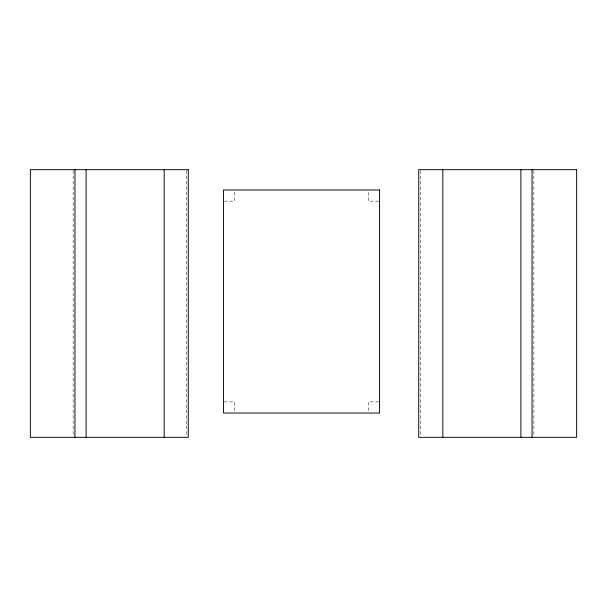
<?xml version="1.0" encoding="UTF-8"?>
<svg xmlns="http://www.w3.org/2000/svg" width="607" height="607" viewBox="0 0 607 607"><rect width="100%" height="100%" fill="white"/><g stroke="black" fill="none" stroke-linecap="round" stroke-linejoin="round"><path stroke-width="0.46" stroke-dasharray="3.04 2.28" d="M224.378 201.16L234.598 201.16L234.598 190.014M378.631 201.16L368.411 201.16L368.411 190.939M224.378 401.88L234.598 401.88L234.598 412.107M378.631 401.88L368.411 401.88L368.411 412.107M533.857 170.628L533.857 436.372M420.53 170.628L420.53 436.372M186.47 170.628L186.47 436.372M73.144 170.628L73.144 436.372"/><path stroke-width="0.91" d="M532.043 169.687L532.043 437.313M520.897 169.687L520.897 437.313M442.837 169.687L442.837 437.313M164.163 169.687L164.163 437.313M86.103 169.687L86.103 437.313M74.957 169.687L74.957 437.313M188.269 169.687L30.35 169.687L30.35 437.313L188.269 437.313L188.269 169.687M576.65 169.687L418.731 169.687L418.731 437.313L576.65 437.313L576.65 169.687M379.565 190.014L223.444 190.014L223.444 413.033L379.565 413.033L379.565 190.014"/></g></svg>
